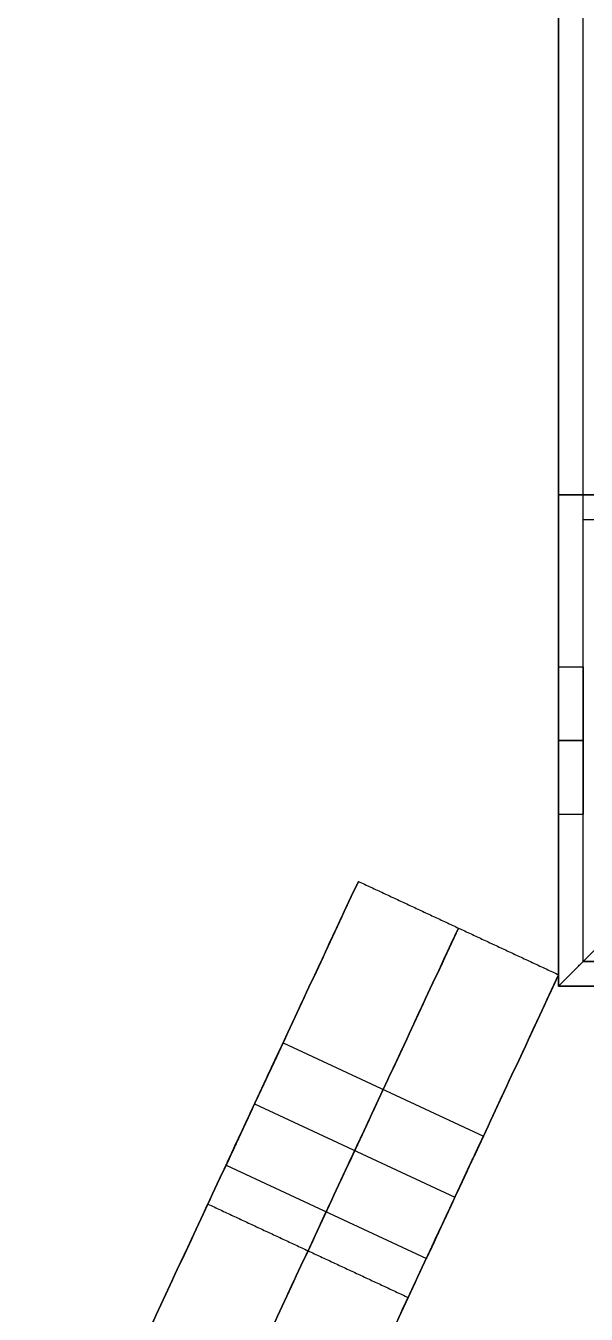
# Model space of a CAD drawing. Header units: millimetres. Extents: x -6529 to 809, y -8611 to 207.
# Drawn here: x -5999.5 to -5953.9, y -5114.6 to -5009.7 of the extents above; entities that cross this region are included whole.
import ezdxf

# ---------------------------------------------------------------- set-up
doc = ezdxf.new("R2010")
doc.units = ezdxf.units.MM
doc.header["$MEASUREMENT"] = 0
doc.layers.add('platen', color=7, linetype='Continuous', true_color=0x007f00)
doc.layers.add('staal', color=5, linetype='Continuous', true_color=0x0000ff)

# ---------------------------------------------------------------- blocks, each defined once
blk = doc.blocks.new('top plaat')
at = {"layer": 'platen'}
for points in [[(1316, 0), (1296, 0), (1276, 0)], [(1316, 0, 18), (1296, 0, 18), (1276, 0, 18)], [(1316, 0, 9), (1296, 0, 9), (1276, 0, 9)], [(1316, 0), (1316, 0, 9), (1316, 0, 18)]]:
    blk.add_open_spline(points, degree=2, dxfattribs=at)
for points in [[(1316, -1236), (1316, -927), (1316, -618), (1316, -309), (1316, 0)], [(1316, -1236, 18), (1316, -927, 18), (1316, -618, 18), (1316, -309, 18), (1316, 0, 18)], [(1316, -1236, 9), (1316, -927, 9), (1316, -618, 9), (1316, -309, 9), (1316, 0, 9)]]:
    blk.add_open_spline(points, degree=2, knots=[7292.2246, 7292.2246, 7292.2246, 7911.517745, 7911.517745, 8530.810891, 8530.810891, 8530.810891], dxfattribs=at)
blk = doc.blocks.new('plaat base')
at = {"layer": 'platen'}
for p, q in [((1296, -332), (1296, -332, 18)), ((1290.5, -337.5), (1290.5, -337.5, 18)), ((1301.5, -337.5), (1301.5, -337.5, 18)), ((1296, -343), (1296, -343, 18)), ((1296, -407), (1296, -407, 18)), ((1290.5, -412.5), (1290.5, -412.5, 18)), ((1301.5, -412.5), (1301.5, -412.5, 18)), ((1296, -418), (1296, -418, 18)), ((1296, -482), (1296, -482, 18)), ((1290.5, -487.5), (1290.5, -487.5, 18)), ((1301.5, -487.5), (1301.5, -487.5, 18)), ((1296, -493), (1296, -493, 18)), ((1296, -557), (1296, -557, 18)), ((1290.5, -562.5), (1290.5, -562.5, 18)), ((1301.5, -562.5), (1301.5, -562.5, 18)), ((1296, -568), (1296, -568, 18)), ((1296, -932), (1296, -932, 18)), ((1290.5, -937.5), (1290.5, -937.5, 18)), ((1301.5, -937.5), (1301.5, -937.5, 18)), ((1296, -943), (1296, -943, 18)), ((1296, -1007), (1296, -1007, 18)), ((1290.5, -1012.5), (1290.5, -1012.5, 18)), ((1301.5, -1012.5), (1301.5, -1012.5, 18)), ((1296, -1018), (1296, -1018, 18)), ((1296, -1082), (1296, -1082, 18)), ((1290.5, -1087.5), (1290.5, -1087.5, 18)), ((1301.5, -1087.5), (1301.5, -1087.5, 18)), ((1296, -1093), (1296, -1093, 18)), ((1296, -1157), (1296, -1157, 18)), ((1290.5, -1162.5), (1290.5, -1162.5, 18)), ((1301.5, -1162.5), (1301.5, -1162.5, 18)), ((1296, -1168), (1296, -1168, 18))]:
    blk.add_line(p, q, dxfattribs=at)
for points in [[(1316, -300), (1287, -300), (1258, -300)], [(1316, -300, 18), (1287, -300, 18), (1258, -300, 18)], [(1316, -300, 9), (1287, -300, 9), (1258, -300, 9)], [(1287, -300), (1287, -300, 9), (1287, -300, 18)], [(1316, -600), (1316, -450), (1316, -300)], [(1316, -300), (1316, -300, 9), (1316, -300, 18)], [(1316, -600, 18), (1316, -450, 18), (1316, -300, 18)], [(1316, -600, 9), (1316, -450, 9), (1316, -300, 9)], [(1316, -450), (1316, -450, 9), (1316, -450, 18)], [(1258, -600), (1287, -600), (1316, -600)], [(1258, -600, 18), (1287, -600, 18), (1316, -600, 18)], [(1258, -600, 9), (1287, -600, 9), (1316, -600, 9)], [(1287, -600), (1287, -600, 9), (1287, -600, 18)], [(1316, -600), (1316, -600, 9), (1316, -600, 18)], [(1316, -900), (1287, -900), (1258, -900)], [(1316, -900, 18), (1287, -900, 18), (1258, -900, 18)], [(1316, -900, 9), (1287, -900, 9), (1258, -900, 9)], [(1287, -900), (1287, -900, 9), (1287, -900, 18)], [(1316, -1200), (1316, -1050), (1316, -900)], [(1316, -900), (1316, -900, 9), (1316, -900, 18)], [(1316, -1200, 18), (1316, -1050, 18), (1316, -900, 18)], [(1316, -1200, 9), (1316, -1050, 9), (1316, -900, 9)], [(1316, -1050), (1316, -1050, 9), (1316, -1050, 18)], [(958, -1200), (1137, -1200), (1316, -1200)], [(958, -1200, 18), (1137, -1200, 18), (1316, -1200, 18)], [(958, -1200, 9), (1137, -1200, 9), (1316, -1200, 9)], [(1316, -1200), (1316, -1200, 9), (1316, -1200, 18)]]:
    blk.add_open_spline(points, degree=2, dxfattribs=at)
for points in [[(1290.5, -337.5), (1290.5, -332), (1296, -332), (1301.5, -332), (1301.5, -337.5), (1301.5, -343), (1296, -343), (1290.5, -343), (1290.5, -337.5)], [(1290.5, -337.5, 18), (1290.5, -332, 18), (1296, -332, 18), (1301.5, -332, 18), (1301.5, -337.5, 18), (1301.5, -343, 18), (1296, -343, 18), (1290.5, -343, 18), (1290.5, -337.5, 18)], [(1290.5, -412.5), (1290.5, -407), (1296, -407), (1301.5, -407), (1301.5, -412.5), (1301.5, -418), (1296, -418), (1290.5, -418), (1290.5, -412.5)], [(1290.5, -412.5, 18), (1290.5, -407, 18), (1296, -407, 18), (1301.5, -407, 18), (1301.5, -412.5, 18), (1301.5, -418, 18), (1296, -418, 18), (1290.5, -418, 18), (1290.5, -412.5, 18)], [(1290.5, -487.5), (1290.5, -482), (1296, -482), (1301.5, -482), (1301.5, -487.5), (1301.5, -493), (1296, -493), (1290.5, -493), (1290.5, -487.5)], [(1290.5, -487.5, 18), (1290.5, -482, 18), (1296, -482, 18), (1301.5, -482, 18), (1301.5, -487.5, 18), (1301.5, -493, 18), (1296, -493, 18), (1290.5, -493, 18), (1290.5, -487.5, 18)], [(1290.5, -562.5), (1290.5, -557), (1296, -557), (1301.5, -557), (1301.5, -562.5), (1301.5, -568), (1296, -568), (1290.5, -568), (1290.5, -562.5)], [(1290.5, -562.5, 18), (1290.5, -557, 18), (1296, -557, 18), (1301.5, -557, 18), (1301.5, -562.5, 18), (1301.5, -568, 18), (1296, -568, 18), (1290.5, -568, 18), (1290.5, -562.5, 18)], [(1290.5, -937.5), (1290.5, -932), (1296, -932), (1301.5, -932), (1301.5, -937.5), (1301.5, -943), (1296, -943), (1290.5, -943), (1290.5, -937.5)], [(1290.5, -937.5, 18), (1290.5, -932, 18), (1296, -932, 18), (1301.5, -932, 18), (1301.5, -937.5, 18), (1301.5, -943, 18), (1296, -943, 18), (1290.5, -943, 18), (1290.5, -937.5, 18)], [(1290.5, -1012.5), (1290.5, -1007), (1296, -1007), (1301.5, -1007), (1301.5, -1012.5), (1301.5, -1018), (1296, -1018), (1290.5, -1018), (1290.5, -1012.5)], [(1290.5, -1012.5, 18), (1290.5, -1007, 18), (1296, -1007, 18), (1301.5, -1007, 18), (1301.5, -1012.5, 18), (1301.5, -1018, 18), (1296, -1018, 18), (1290.5, -1018, 18), (1290.5, -1012.5, 18)], [(1290.5, -1087.5), (1290.5, -1082), (1296, -1082), (1301.5, -1082), (1301.5, -1087.5), (1301.5, -1093), (1296, -1093), (1290.5, -1093), (1290.5, -1087.5)], [(1290.5, -1087.5, 18), (1290.5, -1082, 18), (1296, -1082, 18), (1301.5, -1082, 18), (1301.5, -1087.5, 18), (1301.5, -1093, 18), (1296, -1093, 18), (1290.5, -1093, 18), (1290.5, -1087.5, 18)], [(1290.5, -1162.5), (1290.5, -1157), (1296, -1157), (1301.5, -1157), (1301.5, -1162.5), (1301.5, -1168), (1296, -1168), (1290.5, -1168), (1290.5, -1162.5)], [(1290.5, -1162.5, 18), (1290.5, -1157, 18), (1296, -1157, 18), (1301.5, -1157, 18), (1301.5, -1162.5, 18), (1301.5, -1168, 18), (1296, -1168, 18), (1290.5, -1168, 18), (1290.5, -1162.5, 18)]]:
    blk.add_rational_spline(points, [1, 0.707106781187, 1, 0.707106781187, 1, 0.707106781187, 1, 0.707106781187, 1], degree=2, knots=[-31.415927, -31.415927, -31.415927, -23.561945, -23.561945, -15.707963, -15.707963, -7.853982, -7.853982, 0, 0, 0], dxfattribs=at)

msp = doc.modelspace()

# ---------------------------------------------------------------- linework, layer by layer
at = {"layer": 'staal'}
for p, q in [((-5956.11, -5087.89, 1276), (-5916.11, -5047.89, 1276)), ((-5956.11, -5061.89, 1145.5), (-5954.11, -5061.89, 1145.5)), ((-5956.11, -5061.89, 1220.5), (-5954.11, -5061.89, 1220.5)), ((-5956.11, -5061.89, 995.5), (-5954.11, -5061.89, 995.5)), ((-5956.11, -5061.89, 1070.5), (-5954.11, -5061.89, 1070.5)), ((-5956.11, -5061.89, 845.5), (-5954.11, -5061.89, 845.5)), ((-5956.11, -5061.89, 920.5), (-5954.11, -5061.89, 920.5)), ((-5956.11, -5061.89, 770.5), (-5954.11, -5061.89, 770.5)), ((-5956.11, -5061.89, 695.5), (-5954.11, -5061.89, 695.5)), ((-5956.11, -5061.89, 95.5), (-5954.11, -5061.89, 95.5)), ((-5956.11, -5061.89, 170.5), (-5954.11, -5061.89, 170.5)), ((-5956.11, -5061.89, 320.5), (-5954.11, -5061.89, 320.5)), ((-5956.11, -5061.89, 245.5), (-5954.11, -5061.89, 245.5)), ((-5956.11, -5061.89, 470.5), (-5954.11, -5061.89, 470.5)), ((-5956.11, -5061.89, 395.5), (-5954.11, -5061.89, 395.5)), ((-5956.11, -5061.89, 620.5), (-5954.11, -5061.89, 620.5)), ((-5956.11, -5061.89, 545.5), (-5954.11, -5061.89, 545.5)), ((-5954.11, -5067.89, 40), (-5956.11, -5067.89, 40)), ((-5954.11, -5067.89, 1276), (-5956.11, -5067.89, 1276)), ((-5956.11, -5067.89, 1139.5), (-5954.11, -5067.89, 1139.5)), ((-5956.11, -5067.89, 1151.5), (-5954.11, -5067.89, 1151.5)), ((-5956.11, -5067.89, 1214.5), (-5954.11, -5067.89, 1214.5)), ((-5956.11, -5067.89, 1226.5), (-5954.11, -5067.89, 1226.5)), ((-5956.11, -5067.89, 989.5), (-5954.11, -5067.89, 989.5)), ((-5956.11, -5067.89, 1001.5), (-5954.11, -5067.89, 1001.5)), ((-5956.11, -5067.89, 1064.5), (-5954.11, -5067.89, 1064.5)), ((-5956.11, -5067.89, 1076.5), (-5954.11, -5067.89, 1076.5)), ((-5956.11, -5067.89, 839.5), (-5954.11, -5067.89, 839.5)), ((-5956.11, -5067.89, 851.5), (-5954.11, -5067.89, 851.5)), ((-5956.11, -5067.89, 914.5), (-5954.11, -5067.89, 914.5)), ((-5956.11, -5067.89, 926.5), (-5954.11, -5067.89, 926.5)), ((-5956.11, -5067.89, 764.5), (-5954.11, -5067.89, 764.5)), ((-5956.11, -5067.89, 776.5), (-5954.11, -5067.89, 776.5)), ((-5956.11, -5067.89, 689.5), (-5954.11, -5067.89, 689.5)), ((-5956.11, -5067.89, 701.5), (-5954.11, -5067.89, 701.5)), ((-5956.11, -5067.89, 89.5), (-5954.11, -5067.89, 89.5)), ((-5956.11, -5067.89, 101.5), (-5954.11, -5067.89, 101.5)), ((-5956.11, -5067.89, 164.5), (-5954.11, -5067.89, 164.5)), ((-5956.11, -5067.89, 176.5), (-5954.11, -5067.89, 176.5)), ((-5956.11, -5067.89, 314.5), (-5954.11, -5067.89, 314.5)), ((-5956.11, -5067.89, 326.5), (-5954.11, -5067.89, 326.5)), ((-5956.11, -5067.89, 239.5), (-5954.11, -5067.89, 239.5)), ((-5956.11, -5067.89, 251.5), (-5954.11, -5067.89, 251.5)), ((-5956.11, -5067.89, 464.5), (-5954.11, -5067.89, 464.5)), ((-5956.11, -5067.89, 476.5), (-5954.11, -5067.89, 476.5)), ((-5956.11, -5067.89, 389.5), (-5954.11, -5067.89, 389.5)), ((-5956.11, -5067.89, 401.5), (-5954.11, -5067.89, 401.5)), ((-5956.11, -5067.89, 614.5), (-5954.11, -5067.89, 614.5)), ((-5956.11, -5067.89, 626.5), (-5954.11, -5067.89, 626.5)), ((-5956.11, -5067.89, 539.5), (-5954.11, -5067.89, 539.5)), ((-5956.11, -5067.89, 551.5), (-5954.11, -5067.89, 551.5)), ((-5956.11, -5073.89, 1145.5), (-5954.11, -5073.89, 1145.5)), ((-5956.11, -5073.89, 1220.5), (-5954.11, -5073.89, 1220.5)), ((-5956.11, -5073.89, 995.5), (-5954.11, -5073.89, 995.5)), ((-5956.11, -5073.89, 1070.5), (-5954.11, -5073.89, 1070.5)), ((-5956.11, -5073.89, 845.5), (-5954.11, -5073.89, 845.5)), ((-5956.11, -5073.89, 920.5), (-5954.11, -5073.89, 920.5)), ((-5956.11, -5073.89, 770.5), (-5954.11, -5073.89, 770.5)), ((-5956.11, -5073.89, 695.5), (-5954.11, -5073.89, 695.5)), ((-5956.11, -5073.89, 95.5), (-5954.11, -5073.89, 95.5)), ((-5956.11, -5073.89, 170.5), (-5954.11, -5073.89, 170.5)), ((-5956.11, -5073.89, 320.5), (-5954.11, -5073.89, 320.5)), ((-5956.11, -5073.89, 245.5), (-5954.11, -5073.89, 245.5)), ((-5956.11, -5073.89, 470.5), (-5954.11, -5073.89, 470.5)), ((-5956.11, -5073.89, 395.5), (-5954.11, -5073.89, 395.5)), ((-5956.11, -5073.89, 620.5), (-5954.11, -5073.89, 620.5)), ((-5956.11, -5073.89, 545.5), (-5954.11, -5073.89, 545.5)), ((-5954.11, -5085.89, 1301), (-5956.11, -5087.89, 1301))]:
    msp.add_line(p, q, dxfattribs=at)
msp.add_lwpolyline([(-4640.11, -5087.89), (-5956.11, -5087.89), (-5956.11, -3771.89), (-4640.11, -3771.89)], close=True, dxfattribs=at)
at = {"layer": 'staal', "extrusion": (0, 1, 0)}
for points in [[(5916.11, 0), (5956.11, 0), (5956.11, 40), (5916.11, 40)], [(5918.11, 2), (5954.11, 2), (5954.11, 38), (5918.11, 38)]]:
    msp.add_lwpolyline(points, close=True, dxfattribs=at)
at = {"layer": 'staal'}
for points in [[(-5956.11, -5087.89, 1276), (-5956.11, -4429.89, 1276), (-5956.11, -3771.89, 1276)], [(-5956.11, -5087.89, 1316), (-5956.11, -4429.89, 1316), (-5956.11, -3771.89, 1316)], [(-5956.11, -5087.89), (-5956.11, -4429.89), (-5956.11, -3771.89)], [(-5956.11, -5087.89, 40), (-5956.11, -4429.89, 40), (-5956.11, -3771.89, 40)], [(-5954.11, -5085.89, 1314), (-5954.11, -4429.89, 1314), (-5954.11, -3773.89, 1314)], [(-5954.11, -5085.89, 1278), (-5954.11, -4429.89, 1278), (-5954.11, -3773.89, 1278)], [(-5954.11, -5085.89, 38), (-5954.11, -4429.89, 38), (-5954.11, -3773.89, 38)], [(-5954.11, -5085.89, 2), (-5954.11, -4429.89, 2), (-5954.11, -3773.89, 2)], [(-5956.11, -5087.89, 1296), (-5956.11, -5043.14, 1296), (-5956.11, -4998.39, 1296)], [(-5956.11, -5087.89, 20), (-5956.11, -5043.14, 20), (-5956.11, -4998.39, 20)], [(-5954.11, -5085.89, 1296), (-5954.11, -5042.14, 1296), (-5954.11, -4998.39, 1296)], [(-5954.11, -5085.89, 20), (-5954.11, -5042.14, 20), (-5954.11, -4998.39, 20)], [(-5956.11, -5087.89, 1276), (-5936.11, -5067.89, 1276), (-5916.11, -5047.89, 1276)], [(-5916.11, -5047.89, 1316), (-5936.11, -5067.89, 1316), (-5956.11, -5087.89, 1316)], [(-5956.11, -5087.89, 1316), (-5936.11, -5067.89, 1316), (-5916.11, -5047.89, 1316)], [(-5916.11, -5047.89, 40), (-5936.11, -5047.89, 40), (-5956.11, -5047.89, 40)], [(-5956.11, -5047.89, 40), (-5956.11, -5047.89, 658), (-5956.11, -5047.89, 1276)], [(-5916.11, -5047.89, 1276), (-5936.11, -5047.89, 1276), (-5956.11, -5047.89, 1276)], [(-5956.11, -5047.89, 40), (-5956.11, -5067.89, 40), (-5956.11, -5087.89, 40)], [(-5956.11, -5047.89, 1276), (-5956.11, -5067.89, 1276), (-5956.11, -5087.89, 1276)], [(-5916.11, -5047.89, 658), (-5936.11, -5047.89, 658), (-5956.11, -5047.89, 658)], [(-5956.11, -5047.89, 658), (-5956.11, -5067.89, 658), (-5956.11, -5087.89, 658)], [(-5956.11, -5087.89), (-5936.11, -5067.89), (-5916.11, -5047.89)], [(-5916.11, -5047.89, 40), (-5936.11, -5067.89, 40), (-5956.11, -5087.89, 40)], [(-5956.11, -5087.89), (-5936.11, -5067.89), (-5916.11, -5047.89)], [(-5916.11, -5047.89, 40), (-5936.11, -5067.89, 40), (-5956.11, -5087.89, 40)], [(-5954.11, -5085.89, 1314), (-5936.11, -5067.89, 1314), (-5918.11, -5049.89, 1314)], [(-5918.11, -5049.89, 1278), (-5936.11, -5067.89, 1278), (-5954.11, -5085.89, 1278)], [(-5918.11, -5049.89, 1314), (-5936.11, -5067.89, 1314), (-5954.11, -5085.89, 1314)], [(-5954.11, -5085.89, 1278), (-5936.11, -5067.89, 1278), (-5918.11, -5049.89, 1278)], [(-5954.11, -5085.89, 40), (-5954.11, -5067.89, 40), (-5954.11, -5049.89, 40)], [(-5954.11, -5049.89, 40), (-5954.11, -5049.89, 658), (-5954.11, -5049.89, 1276)], [(-5954.11, -5085.89, 1276), (-5954.11, -5067.89, 1276), (-5954.11, -5049.89, 1276)], [(-5954.11, -5049.89, 40), (-5936.11, -5049.89, 40), (-5918.11, -5049.89, 40)], [(-5954.11, -5049.89, 1276), (-5936.11, -5049.89, 1276), (-5918.11, -5049.89, 1276)], [(-5954.11, -5085.89, 658), (-5954.11, -5067.89, 658), (-5954.11, -5049.89, 658)], [(-5954.11, -5049.89, 658), (-5936.11, -5049.89, 658), (-5918.11, -5049.89, 658)], [(-5954.11, -5085.89, 38), (-5936.11, -5067.89, 38), (-5918.11, -5049.89, 38)], [(-5918.11, -5049.89, 2), (-5936.11, -5067.89, 2), (-5954.11, -5085.89, 2)], [(-5954.11, -5085.89, 38), (-5936.11, -5067.89, 38), (-5918.11, -5049.89, 38)], [(-5918.11, -5049.89, 2), (-5936.11, -5067.89, 2), (-5954.11, -5085.89, 2)], [(-5956.11, -5067.89, 40), (-5956.11, -5067.89, 64.75), (-5956.11, -5067.89, 89.5)], [(-5956.11, -5067.89, 101.5), (-5956.11, -5067.89, 133), (-5956.11, -5067.89, 164.5)], [(-5956.11, -5067.89, 176.5), (-5956.11, -5067.89, 208), (-5956.11, -5067.89, 239.5)], [(-5956.11, -5067.89, 251.5), (-5956.11, -5067.89, 283), (-5956.11, -5067.89, 314.5)], [(-5956.11, -5067.89, 326.5), (-5956.11, -5067.89, 358), (-5956.11, -5067.89, 389.5)], [(-5956.11, -5067.89, 401.5), (-5956.11, -5067.89, 433), (-5956.11, -5067.89, 464.5)], [(-5956.11, -5067.89, 476.5), (-5956.11, -5067.89, 508), (-5956.11, -5067.89, 539.5)], [(-5956.11, -5067.89, 551.5), (-5956.11, -5067.89, 583), (-5956.11, -5067.89, 614.5)], [(-5956.11, -5067.89, 626.5), (-5956.11, -5067.89, 658), (-5956.11, -5067.89, 689.5)], [(-5956.11, -5067.89, 701.5), (-5956.11, -5067.89, 733), (-5956.11, -5067.89, 764.5)], [(-5956.11, -5067.89, 776.5), (-5956.11, -5067.89, 808), (-5956.11, -5067.89, 839.5)], [(-5956.11, -5067.89, 851.5), (-5956.11, -5067.89, 883), (-5956.11, -5067.89, 914.5)], [(-5956.11, -5067.89, 926.5), (-5956.11, -5067.89, 958), (-5956.11, -5067.89, 989.5)], [(-5956.11, -5067.89, 1001.5), (-5956.11, -5067.89, 1033), (-5956.11, -5067.89, 1064.5)], [(-5956.11, -5067.89, 1076.5), (-5956.11, -5067.89, 1108), (-5956.11, -5067.89, 1139.5)], [(-5956.11, -5067.89, 1151.5), (-5956.11, -5067.89, 1183), (-5956.11, -5067.89, 1214.5)], [(-5956.11, -5067.89, 1226.5), (-5956.11, -5067.89, 1251.25), (-5956.11, -5067.89, 1276)], [(-5954.11, -5067.89, 40), (-5954.11, -5067.89, 64.75), (-5954.11, -5067.89, 89.5)], [(-5954.11, -5067.89, 101.5), (-5954.11, -5067.89, 133), (-5954.11, -5067.89, 164.5)], [(-5954.11, -5067.89, 176.5), (-5954.11, -5067.89, 208), (-5954.11, -5067.89, 239.5)], [(-5954.11, -5067.89, 251.5), (-5954.11, -5067.89, 283), (-5954.11, -5067.89, 314.5)], [(-5954.11, -5067.89, 326.5), (-5954.11, -5067.89, 358), (-5954.11, -5067.89, 389.5)], [(-5954.11, -5067.89, 401.5), (-5954.11, -5067.89, 433), (-5954.11, -5067.89, 464.5)], [(-5954.11, -5067.89, 476.5), (-5954.11, -5067.89, 508), (-5954.11, -5067.89, 539.5)], [(-5954.11, -5067.89, 551.5), (-5954.11, -5067.89, 583), (-5954.11, -5067.89, 614.5)], [(-5954.11, -5067.89, 626.5), (-5954.11, -5067.89, 658), (-5954.11, -5067.89, 689.5)], [(-5954.11, -5067.89, 701.5), (-5954.11, -5067.89, 733), (-5954.11, -5067.89, 764.5)], [(-5954.11, -5067.89, 776.5), (-5954.11, -5067.89, 808), (-5954.11, -5067.89, 839.5)], [(-5954.11, -5067.89, 851.5), (-5954.11, -5067.89, 883), (-5954.11, -5067.89, 914.5)], [(-5954.11, -5067.89, 926.5), (-5954.11, -5067.89, 958), (-5954.11, -5067.89, 989.5)], [(-5954.11, -5067.89, 1001.5), (-5954.11, -5067.89, 1033), (-5954.11, -5067.89, 1064.5)], [(-5954.11, -5067.89, 1076.5), (-5954.11, -5067.89, 1108), (-5954.11, -5067.89, 1139.5)], [(-5954.11, -5067.89, 1151.5), (-5954.11, -5067.89, 1183), (-5954.11, -5067.89, 1214.5)], [(-5954.11, -5067.89, 1226.5), (-5954.11, -5067.89, 1251.25), (-5954.11, -5067.89, 1276)], [(-5956.11, -5087.89, 1301), (-5955.11, -5086.89, 1301), (-5954.11, -5085.89, 1301)], [(-5956.11, -5087.89, 25), (-5955.11, -5086.89, 25), (-5954.11, -5085.89, 25)], [(-5956.11, -5087.89, 25), (-5955.11, -5086.89, 25), (-5954.11, -5085.89, 25)], [(-5954.11, -5085.89, 1278), (-5954.11, -5085.89, 1296), (-5954.11, -5085.89, 1314)], [(-5954.11, -5085.89, 1314), (-5954.11, -5085.89, 1296), (-5954.11, -5085.89, 1278)], [(-4642.11, -5085.89, 1314), (-5298.11, -5085.89, 1314), (-5954.11, -5085.89, 1314)], [(-4642.11, -5085.89, 1278), (-5298.11, -5085.89, 1278), (-5954.11, -5085.89, 1278)], [(-5866.61, -5085.89, 1296), (-5910.36, -5085.89, 1296), (-5954.11, -5085.89, 1296)], [(-5918.11, -5085.89, 40), (-5936.11, -5085.89, 40), (-5954.11, -5085.89, 40)], [(-5954.11, -5085.89, 40), (-5954.11, -5085.89, 658), (-5954.11, -5085.89, 1276)], [(-5918.11, -5085.89, 1276), (-5936.11, -5085.89, 1276), (-5954.11, -5085.89, 1276)], [(-5918.11, -5085.89, 658), (-5936.11, -5085.89, 658), (-5954.11, -5085.89, 658)], [(-5954.11, -5085.89, 2), (-5954.11, -5085.89, 20), (-5954.11, -5085.89, 38)], [(-5954.11, -5085.89, 2), (-5954.11, -5085.89, 20), (-5954.11, -5085.89, 38)], [(-5954.11, -5085.89, 38), (-5298.11, -5085.89, 38), (-4642.11, -5085.89, 38)], [(-5954.11, -5085.89, 2), (-5298.11, -5085.89, 2), (-4642.11, -5085.89, 2)], [(-5954.11, -5085.89, 20), (-5910.36, -5085.89, 20), (-5866.61, -5085.89, 20)], [(-5956.11, -5087.89, 1276), (-5956.11, -5087.89, 1296), (-5956.11, -5087.89, 1316)], [(-4640.11, -5087.89, 1276), (-5298.11, -5087.89, 1276), (-5956.11, -5087.89, 1276)], [(-4640.11, -5087.89, 1316), (-5298.11, -5087.89, 1316), (-5956.11, -5087.89, 1316)], [(-5956.11, -5087.89, 1276), (-5956.11, -5087.89, 1296), (-5956.11, -5087.89, 1316)], [(-5866.61, -5087.89, 1296), (-5911.36, -5087.89, 1296), (-5956.11, -5087.89, 1296)], [(-5956.11, -5087.89, 40), (-5956.11, -5087.89, 658), (-5956.11, -5087.89, 1276)], [(-5956.11, -5087.89, 40), (-5936.11, -5087.89, 40), (-5916.11, -5087.89, 40)], [(-5956.11, -5087.89, 1276), (-5936.11, -5087.89, 1276), (-5916.11, -5087.89, 1276)], [(-5956.11, -5087.89, 658), (-5936.11, -5087.89, 658), (-5916.11, -5087.89, 658)], [(-5956.11, -5087.89), (-5956.11, -5087.89, 20), (-5956.11, -5087.89, 40)], [(-5956.11, -5087.89), (-5298.11, -5087.89), (-4640.11, -5087.89)], [(-5956.11, -5087.89, 40), (-5298.11, -5087.89, 40), (-4640.11, -5087.89, 40)], [(-5956.11, -5087.89), (-5956.11, -5087.89, 20), (-5956.11, -5087.89, 40)], [(-5956.11, -5087.89, 20), (-5911.36, -5087.89, 20), (-5866.61, -5087.89, 20)]]:
    msp.add_open_spline(points, degree=2, dxfattribs=at)
for points, weights, knots in [([(-5956.11, -5073.89, 1145.5), (-5956.11, -5073.89, 1139.5), (-5956.11, -5067.89, 1139.5), (-5956.11, -5061.89, 1139.5), (-5956.11, -5061.89, 1145.5), (-5956.11, -5061.89, 1151.5), (-5956.11, -5067.89, 1151.5), (-5956.11, -5073.89, 1151.5), (-5956.11, -5073.89, 1145.5)], [1, 0.707106781187, 1, 0.707106781187, 1, 0.707106781187, 1, 0.707106781187, 1], [-31.415927, -31.415927, -31.415927, -23.561945, -23.561945, -15.707963, -15.707963, -7.853982, -7.853982, 0, 0, 0]), ([(-5956.11, -5073.89, 1220.5), (-5956.11, -5073.89, 1214.5), (-5956.11, -5067.89, 1214.5), (-5956.11, -5061.89, 1214.5), (-5956.11, -5061.89, 1220.5), (-5956.11, -5061.89, 1226.5), (-5956.11, -5067.89, 1226.5), (-5956.11, -5073.89, 1226.5), (-5956.11, -5073.89, 1220.5)], [1, 0.707106781187, 1, 0.707106781187, 1, 0.707106781187, 1, 0.707106781187, 1], [-31.415927, -31.415927, -31.415927, -23.561945, -23.561945, -15.707963, -15.707963, -7.853982, -7.853982, 0, 0, 0]), ([(-5956.11, -5073.89, 995.5), (-5956.11, -5073.89, 989.5), (-5956.11, -5067.89, 989.5), (-5956.11, -5061.89, 989.5), (-5956.11, -5061.89, 995.5), (-5956.11, -5061.89, 1001.5), (-5956.11, -5067.89, 1001.5), (-5956.11, -5073.89, 1001.5), (-5956.11, -5073.89, 995.5)], [1, 0.707106781187, 1, 0.707106781187, 1, 0.707106781187, 1, 0.707106781187, 1], [-31.415927, -31.415927, -31.415927, -23.561945, -23.561945, -15.707963, -15.707963, -7.853982, -7.853982, 0, 0, 0]), ([(-5956.11, -5073.89, 1070.5), (-5956.11, -5073.89, 1064.5), (-5956.11, -5067.89, 1064.5), (-5956.11, -5061.89, 1064.5), (-5956.11, -5061.89, 1070.5), (-5956.11, -5061.89, 1076.5), (-5956.11, -5067.89, 1076.5), (-5956.11, -5073.89, 1076.5), (-5956.11, -5073.89, 1070.5)], [1, 0.707106781187, 1, 0.707106781187, 1, 0.707106781187, 1, 0.707106781187, 1], [-31.415927, -31.415927, -31.415927, -23.561945, -23.561945, -15.707963, -15.707963, -7.853982, -7.853982, 0, 0, 0]), ([(-5956.11, -5073.89, 845.5), (-5956.11, -5073.89, 839.5), (-5956.11, -5067.89, 839.5), (-5956.11, -5061.89, 839.5), (-5956.11, -5061.89, 845.5), (-5956.11, -5061.89, 851.5), (-5956.11, -5067.89, 851.5), (-5956.11, -5073.89, 851.5), (-5956.11, -5073.89, 845.5)], [1, 0.707106781187, 1, 0.707106781187, 1, 0.707106781187, 1, 0.707106851018, 0.999999860338], [-31.415927, -31.415927, -31.415927, -23.561944, -23.561944, -15.707962, -15.707962, -7.85398, -7.85398, 0, 0, 0]), ([(-5956.11, -5073.89, 920.5), (-5956.11, -5073.89, 914.5), (-5956.11, -5067.89, 914.5), (-5956.11, -5061.89, 914.5), (-5956.11, -5061.89, 920.5), (-5956.11, -5061.89, 926.5), (-5956.11, -5067.89, 926.5), (-5956.11, -5073.89, 926.5), (-5956.11, -5073.89, 920.5)], [1, 0.707106781187, 1, 0.707106781187, 1, 0.707106781187, 1, 0.707106851018, 0.999999860338], [-31.415927, -31.415927, -31.415927, -23.561944, -23.561944, -15.707962, -15.707962, -7.85398, -7.85398, 0, 0, 0]), ([(-5956.11, -5073.89, 770.5), (-5956.11, -5073.89, 764.5), (-5956.11, -5067.89, 764.5), (-5956.11, -5061.89, 764.5), (-5956.11, -5061.89, 770.5), (-5956.11, -5061.89, 776.5), (-5956.11, -5067.89, 776.5), (-5956.11, -5073.89, 776.5), (-5956.11, -5073.89, 770.5)], [1, 0.707106781187, 1, 0.707106781187, 1, 0.707106781187, 1, 0.707106781187, 1], [-31.415927, -31.415927, -31.415927, -23.561945, -23.561945, -15.707963, -15.707963, -7.853982, -7.853982, 0, 0, 0]), ([(-5956.11, -5073.89, 695.5), (-5956.11, -5073.89, 689.5), (-5956.11, -5067.89, 689.5), (-5956.11, -5061.89, 689.5), (-5956.11, -5061.89, 695.5), (-5956.11, -5061.89, 701.5), (-5956.11, -5067.89, 701.5), (-5956.11, -5073.89, 701.5), (-5956.11, -5073.89, 695.5)], [1, 0.707106781187, 1, 0.707106781187, 1, 0.707106781187, 1, 0.707106781187, 1], [-31.415927, -31.415927, -31.415927, -23.561945, -23.561945, -15.707963, -15.707963, -7.853982, -7.853982, 0, 0, 0]), ([(-5956.11, -5073.89, 95.5), (-5956.11, -5073.89, 89.5), (-5956.11, -5067.89, 89.5), (-5956.11, -5061.89, 89.5), (-5956.11, -5061.89, 95.5), (-5956.11, -5061.89, 101.5), (-5956.11, -5067.89, 101.5), (-5956.11, -5073.89, 101.5), (-5956.11, -5073.89, 95.5)], [1, 0.707106781187, 1, 0.707106781187, 1, 0.707106781187, 1, 0.707106781187, 1], [-31.415927, -31.415927, -31.415927, -23.561945, -23.561945, -15.707963, -15.707963, -7.853982, -7.853982, 0, 0, 0]), ([(-5956.11, -5073.89, 170.5), (-5956.11, -5073.89, 164.5), (-5956.11, -5067.89, 164.5), (-5956.11, -5061.89, 164.5), (-5956.11, -5061.89, 170.5), (-5956.11, -5061.89, 176.5), (-5956.11, -5067.89, 176.5), (-5956.11, -5073.89, 176.5), (-5956.11, -5073.89, 170.5)], [1, 0.707106781187, 1, 0.707106781187, 1, 0.707106781187, 1, 0.707106781187, 1], [-31.415927, -31.415927, -31.415927, -23.561945, -23.561945, -15.707963, -15.707963, -7.853982, -7.853982, 0, 0, 0]), ([(-5956.11, -5073.89, 320.5), (-5956.11, -5073.89, 314.5), (-5956.11, -5067.89, 314.5), (-5956.11, -5061.89, 314.5), (-5956.11, -5061.89, 320.5), (-5956.11, -5061.89, 326.5), (-5956.11, -5067.89, 326.5), (-5956.11, -5073.89, 326.5), (-5956.11, -5073.89, 320.5)], [1, 0.707106781187, 1, 0.707106781187, 1, 0.707106781187, 1, 0.707106781187, 1], [-31.415927, -31.415927, -31.415927, -23.561945, -23.561945, -15.707963, -15.707963, -7.853982, -7.853982, 0, 0, 0]), ([(-5956.11, -5073.89, 245.5), (-5956.11, -5073.89, 239.5), (-5956.11, -5067.89, 239.5), (-5956.11, -5061.89, 239.5), (-5956.11, -5061.89, 245.5), (-5956.11, -5061.89, 251.5), (-5956.11, -5067.89, 251.5), (-5956.11, -5073.89, 251.5), (-5956.11, -5073.89, 245.5)], [1, 0.707106781187, 1, 0.707106781187, 1, 0.707106781187, 1, 0.707106851018, 0.999999860338], [-31.415927, -31.415927, -31.415927, -23.561944, -23.561944, -15.707962, -15.707962, -7.85398, -7.85398, 0, 0, 0]), ([(-5956.11, -5073.89, 470.5), (-5956.11, -5073.89, 464.5), (-5956.11, -5067.89, 464.5), (-5956.11, -5061.89, 464.5), (-5956.11, -5061.89, 470.5), (-5956.11, -5061.89, 476.5), (-5956.11, -5067.89, 476.5), (-5956.11, -5073.89, 476.5), (-5956.11, -5073.89, 470.5)], [1, 0.707106781187, 1, 0.707106781187, 1, 0.707106781187, 1, 0.707106781187, 1], [-31.415927, -31.415927, -31.415927, -23.561945, -23.561945, -15.707963, -15.707963, -7.853982, -7.853982, 0, 0, 0]), ([(-5956.11, -5073.89, 395.5), (-5956.11, -5073.89, 389.5), (-5956.11, -5067.89, 389.5), (-5956.11, -5061.89, 389.5), (-5956.11, -5061.89, 395.5), (-5956.11, -5061.89, 401.5), (-5956.11, -5067.89, 401.5), (-5956.11, -5073.89, 401.5), (-5956.11, -5073.89, 395.5)], [1, 0.707106781187, 1, 0.707106781187, 1, 0.707106781187, 1, 0.707106781187, 1], [-31.415927, -31.415927, -31.415927, -23.561945, -23.561945, -15.707963, -15.707963, -7.853982, -7.853982, 0, 0, 0]), ([(-5956.11, -5073.89, 620.5), (-5956.11, -5073.89, 614.5), (-5956.11, -5067.89, 614.5), (-5956.11, -5061.89, 614.5), (-5956.11, -5061.89, 620.5), (-5956.11, -5061.89, 626.5), (-5956.11, -5067.89, 626.5), (-5956.11, -5073.89, 626.5), (-5956.11, -5073.89, 620.5)], [1, 0.707106781187, 1, 0.707106781187, 1, 0.707106781187, 1, 0.707106781187, 1], [-31.415927, -31.415927, -31.415927, -23.561945, -23.561945, -15.707963, -15.707963, -7.853982, -7.853982, 0, 0, 0]), ([(-5956.11, -5073.89, 545.5), (-5956.11, -5073.89, 539.5), (-5956.11, -5067.89, 539.5), (-5956.11, -5061.89, 539.5), (-5956.11, -5061.89, 545.5), (-5956.11, -5061.89, 551.5), (-5956.11, -5067.89, 551.5), (-5956.11, -5073.89, 551.5), (-5956.11, -5073.89, 545.5)], [1, 0.707106781187, 1, 0.707106781187, 1, 0.707106781187, 1, 0.707106781187, 1], [-31.415927, -31.415927, -31.415927, -23.561945, -23.561945, -15.707963, -15.707963, -7.853982, -7.853982, 0, 0, 0]), ([(-5954.11, -5073.89, 1145.5), (-5954.11, -5073.89, 1151.5), (-5954.11, -5067.89, 1151.5), (-5954.11, -5061.89, 1151.5), (-5954.11, -5061.89, 1145.5), (-5954.11, -5061.89, 1139.5), (-5954.11, -5067.89, 1139.5), (-5954.11, -5073.89, 1139.5), (-5954.11, -5073.89, 1145.5)], [1, 0.707106781187, 1, 0.707106781187, 1, 0.707106781187, 1, 0.707106781187, 1], [0, 0, 0, 7.853982, 7.853982, 15.707963, 15.707963, 23.561945, 23.561945, 31.415927, 31.415927, 31.415927]), ([(-5954.11, -5073.89, 1220.5), (-5954.11, -5073.89, 1226.5), (-5954.11, -5067.89, 1226.5), (-5954.11, -5061.89, 1226.5), (-5954.11, -5061.89, 1220.5), (-5954.11, -5061.89, 1214.5), (-5954.11, -5067.89, 1214.5), (-5954.11, -5073.89, 1214.5), (-5954.11, -5073.89, 1220.5)], [1, 0.707106781187, 1, 0.707106781187, 1, 0.707106781187, 1, 0.707106781187, 1], [0, 0, 0, 7.853982, 7.853982, 15.707963, 15.707963, 23.561945, 23.561945, 31.415927, 31.415927, 31.415927]), ([(-5954.11, -5073.89, 995.5), (-5954.11, -5073.89, 1001.5), (-5954.11, -5067.89, 1001.5), (-5954.11, -5061.89, 1001.5), (-5954.11, -5061.89, 995.5), (-5954.11, -5061.89, 989.5), (-5954.11, -5067.89, 989.5), (-5954.11, -5073.89, 989.5), (-5954.11, -5073.89, 995.5)], [1, 0.707106781187, 1, 0.707106781187, 1, 0.707106781187, 1, 0.707106781187, 1], [0, 0, 0, 7.853982, 7.853982, 15.707963, 15.707963, 23.561945, 23.561945, 31.415927, 31.415927, 31.415927]), ([(-5954.11, -5073.89, 1070.5), (-5954.11, -5073.89, 1076.5), (-5954.11, -5067.89, 1076.5), (-5954.11, -5061.89, 1076.5), (-5954.11, -5061.89, 1070.5), (-5954.11, -5061.89, 1064.5), (-5954.11, -5067.89, 1064.5), (-5954.11, -5073.89, 1064.5), (-5954.11, -5073.89, 1070.5)], [1, 0.707106781187, 1, 0.707106781187, 1, 0.707106781187, 1, 0.707106781187, 1], [0, 0, 0, 7.853982, 7.853982, 15.707963, 15.707963, 23.561945, 23.561945, 31.415927, 31.415927, 31.415927]), ([(-5954.11, -5073.89, 845.5), (-5954.11, -5073.89, 851.5), (-5954.11, -5067.89, 851.5), (-5954.11, -5061.89, 851.5), (-5954.11, -5061.89, 845.5), (-5954.11, -5061.89, 839.5), (-5954.11, -5067.89, 839.5), (-5954.11, -5073.89, 839.5), (-5954.11, -5073.89, 845.5)], [0.999999860338, 0.707106851018, 1, 0.707106781187, 1, 0.707106781187, 1, 0.707106781187, 1], [0, 0, 0, 7.85398, 7.85398, 15.707962, 15.707962, 23.561944, 23.561944, 31.415927, 31.415927, 31.415927]), ([(-5954.11, -5073.89, 920.5), (-5954.11, -5073.89, 926.5), (-5954.11, -5067.89, 926.5), (-5954.11, -5061.89, 926.5), (-5954.11, -5061.89, 920.5), (-5954.11, -5061.89, 914.5), (-5954.11, -5067.89, 914.5), (-5954.11, -5073.89, 914.5), (-5954.11, -5073.89, 920.5)], [1, 0.707106781187, 1, 0.707106781187, 1, 0.707106781187, 1, 0.707106781187, 1], [0, 0, 0, 7.853982, 7.853982, 15.707963, 15.707963, 23.561945, 23.561945, 31.415927, 31.415927, 31.415927]), ([(-5954.11, -5073.89, 770.5), (-5954.11, -5073.89, 776.5), (-5954.11, -5067.89, 776.5), (-5954.11, -5061.89, 776.5), (-5954.11, -5061.89, 770.5), (-5954.11, -5061.89, 764.5), (-5954.11, -5067.89, 764.5), (-5954.11, -5073.89, 764.5), (-5954.11, -5073.89, 770.5)], [1, 0.707106781187, 1, 0.707106781187, 1, 0.707106781187, 1, 0.707106781187, 1], [0, 0, 0, 7.853982, 7.853982, 15.707963, 15.707963, 23.561945, 23.561945, 31.415927, 31.415927, 31.415927]), ([(-5954.11, -5073.89, 695.5), (-5954.11, -5073.89, 701.5), (-5954.11, -5067.89, 701.5), (-5954.11, -5061.89, 701.5), (-5954.11, -5061.89, 695.5), (-5954.11, -5061.89, 689.5), (-5954.11, -5067.89, 689.5), (-5954.11, -5073.89, 689.5), (-5954.11, -5073.89, 695.5)], [1, 0.707106781187, 1, 0.707106781187, 1, 0.707106781187, 1, 0.707106781187, 1], [0, 0, 0, 7.853982, 7.853982, 15.707963, 15.707963, 23.561945, 23.561945, 31.415927, 31.415927, 31.415927]), ([(-5954.11, -5073.89, 95.5), (-5954.11, -5073.89, 101.5), (-5954.11, -5067.89, 101.5), (-5954.11, -5061.89, 101.5), (-5954.11, -5061.89, 95.5), (-5954.11, -5061.89, 89.5), (-5954.11, -5067.89, 89.5), (-5954.11, -5073.89, 89.5), (-5954.11, -5073.89, 95.5)], [1, 0.707106781187, 1, 0.707106781187, 1, 0.707106781187, 1, 0.707106781187, 1], [0, 0, 0, 7.853982, 7.853982, 15.707963, 15.707963, 23.561945, 23.561945, 31.415927, 31.415927, 31.415927]), ([(-5954.11, -5073.89, 170.5), (-5954.11, -5073.89, 176.5), (-5954.11, -5067.89, 176.5), (-5954.11, -5061.89, 176.5), (-5954.11, -5061.89, 170.5), (-5954.11, -5061.89, 164.5), (-5954.11, -5067.89, 164.5), (-5954.11, -5073.89, 164.5), (-5954.11, -5073.89, 170.5)], [1, 0.707106781187, 1, 0.707106781187, 1, 0.707106781187, 1, 0.707106781187, 1], [0, 0, 0, 7.853982, 7.853982, 15.707963, 15.707963, 23.561945, 23.561945, 31.415927, 31.415927, 31.415927]), ([(-5954.11, -5073.89, 320.5), (-5954.11, -5073.89, 326.5), (-5954.11, -5067.89, 326.5), (-5954.11, -5061.89, 326.5), (-5954.11, -5061.89, 320.5), (-5954.11, -5061.89, 314.5), (-5954.11, -5067.89, 314.5), (-5954.11, -5073.89, 314.5), (-5954.11, -5073.89, 320.5)], [1, 0.707106781187, 1, 0.707106781187, 1, 0.707106781187, 1, 0.707106781187, 1], [0, 0, 0, 7.853982, 7.853982, 15.707963, 15.707963, 23.561945, 23.561945, 31.415927, 31.415927, 31.415927]), ([(-5954.11, -5073.89, 245.5), (-5954.11, -5073.89, 251.5), (-5954.11, -5067.89, 251.5), (-5954.11, -5061.89, 251.5), (-5954.11, -5061.89, 245.5), (-5954.11, -5061.89, 239.5), (-5954.11, -5067.89, 239.5), (-5954.11, -5073.89, 239.5), (-5954.11, -5073.89, 245.5)], [1, 0.707106781187, 1, 0.707106781187, 1, 0.707106781187, 1, 0.707106781187, 1], [0, 0, 0, 7.853982, 7.853982, 15.707963, 15.707963, 23.561945, 23.561945, 31.415927, 31.415927, 31.415927]), ([(-5954.11, -5073.89, 470.5), (-5954.11, -5073.89, 476.5), (-5954.11, -5067.89, 476.5), (-5954.11, -5061.89, 476.5), (-5954.11, -5061.89, 470.5), (-5954.11, -5061.89, 464.5), (-5954.11, -5067.89, 464.5), (-5954.11, -5073.89, 464.5), (-5954.11, -5073.89, 470.5)], [1, 0.707106781187, 1, 0.707106781187, 1, 0.707106781187, 1, 0.707106781187, 1], [0, 0, 0, 7.853982, 7.853982, 15.707963, 15.707963, 23.561945, 23.561945, 31.415927, 31.415927, 31.415927]), ([(-5954.11, -5073.89, 395.5), (-5954.11, -5073.89, 401.5), (-5954.11, -5067.89, 401.5), (-5954.11, -5061.89, 401.5), (-5954.11, -5061.89, 395.5), (-5954.11, -5061.89, 389.5), (-5954.11, -5067.89, 389.5), (-5954.11, -5073.89, 389.5), (-5954.11, -5073.89, 395.5)], [1, 0.707106781187, 1, 0.707106781187, 1, 0.707106781187, 1, 0.707106781187, 1], [0, 0, 0, 7.853982, 7.853982, 15.707963, 15.707963, 23.561945, 23.561945, 31.415927, 31.415927, 31.415927]), ([(-5954.11, -5073.89, 620.5), (-5954.11, -5073.89, 626.5), (-5954.11, -5067.89, 626.5), (-5954.11, -5061.89, 626.5), (-5954.11, -5061.89, 620.5), (-5954.11, -5061.89, 614.5), (-5954.11, -5067.89, 614.5), (-5954.11, -5073.89, 614.5), (-5954.11, -5073.89, 620.5)], [1, 0.707106781187, 1, 0.707106781187, 1, 0.707106781187, 1, 0.707106781187, 1], [0, 0, 0, 7.853982, 7.853982, 15.707963, 15.707963, 23.561945, 23.561945, 31.415927, 31.415927, 31.415927]), ([(-5954.11, -5073.89, 545.5), (-5954.11, -5073.89, 551.5), (-5954.11, -5067.89, 551.5), (-5954.11, -5061.89, 551.5), (-5954.11, -5061.89, 545.5), (-5954.11, -5061.89, 539.5), (-5954.11, -5067.89, 539.5), (-5954.11, -5073.89, 539.5), (-5954.11, -5073.89, 545.5)], [1, 0.707106781187, 1, 0.707106781187, 1, 0.707106781187, 1, 0.707106781187, 1], [0, 0, 0, 7.853982, 7.853982, 15.707963, 15.707963, 23.561945, 23.561945, 31.415927, 31.415927, 31.415927])]:
    msp.add_rational_spline(points, weights, degree=2, knots=knots, dxfattribs=at)

# ---------------------------------------------------------------- block references
at = {"layer": 'platen', "rotation": 180}
msp.add_blockref('top plaat', (-4640.11, -5047.89, 1316), dxfattribs=at)
at = {"layer": 'platen', "extrusion": (0.906308, -0.422618, 0)}
msp.add_blockref('plaat base', (-8443.52, 1258, -3266.22), dxfattribs=at)

doc.saveas('drawing.dxf')
